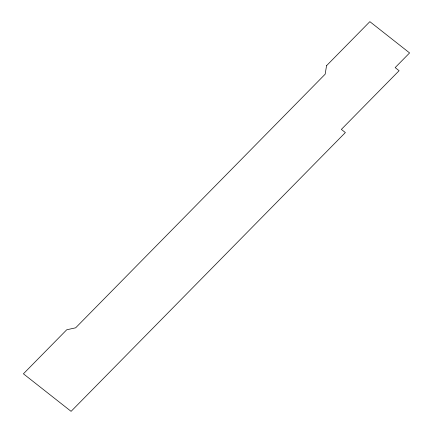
<?xml version="1.0" encoding="UTF-8"?>
<svg xmlns="http://www.w3.org/2000/svg" width="433" height="433" viewBox="0 0 433 433"><rect width="100%" height="100%" fill="white"/><g stroke="black" fill="none" stroke-linecap="round" stroke-linejoin="round"><path stroke-width="0.65" d="M326.552 65.67L325.156 74.2L75.661 327.808L66.714 329.789L23.409 373.809L71.088 411.35L345.361 132.558L341.356 129.402L399.102 70.709L395.156 67.608L409.591 52.934L369.858 21.65L326.552 65.67"/></g></svg>
